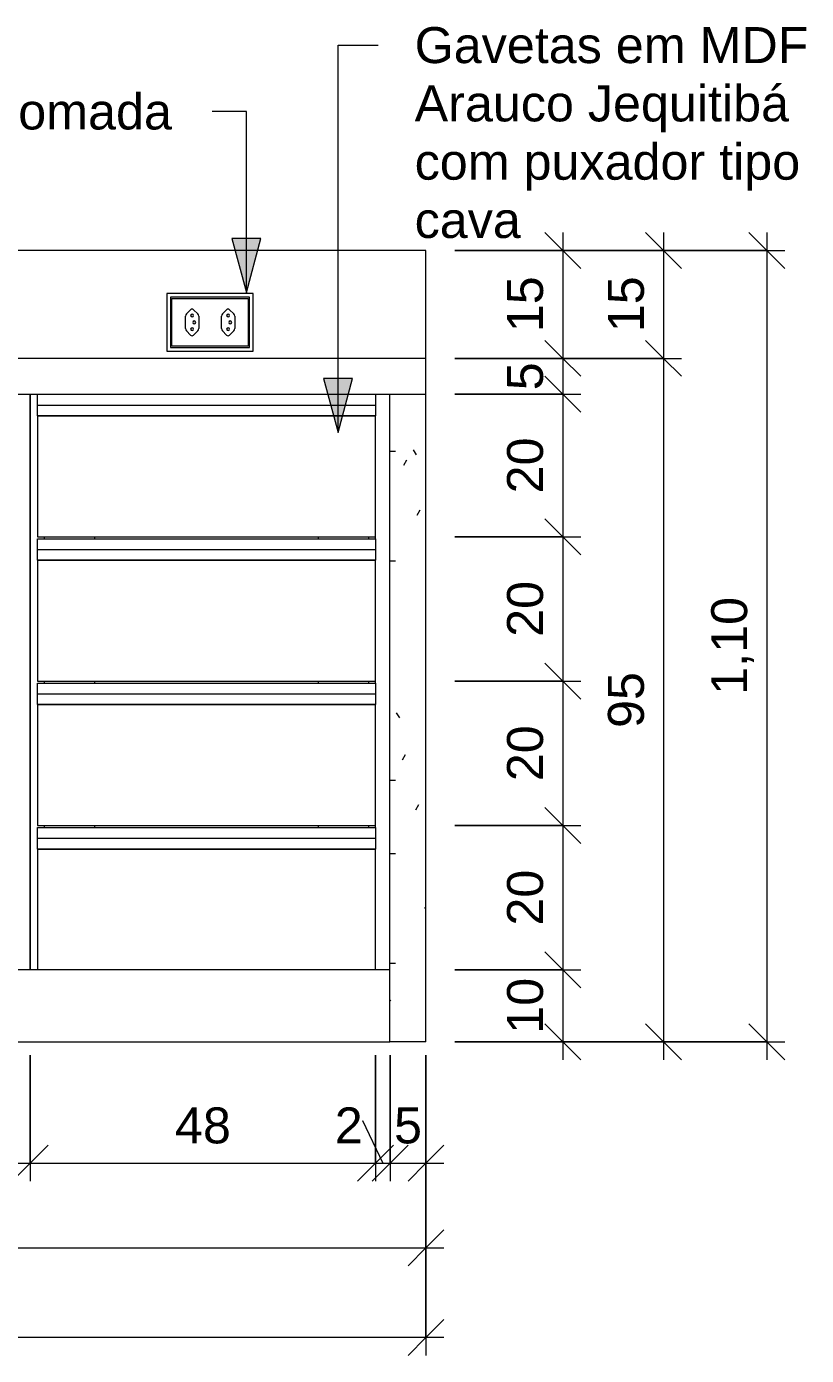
# Model space of a CAD drawing. Header units: millimetres. Extents: x -7702 to 17735, y -16958 to 1800.
# Drawn here: x 6734 to 7817, y -236 to 1611 of the extents above; entities that cross this region are included whole.
import ezdxf

# ---------------------------------------------------------------- set-up
doc = ezdxf.new("R2010")
doc.units = ezdxf.units.MM
for name, color, linetype, lineweight in [('A-ANNO-DIMS', 211, 'Continuous', 9), ('A-ANNO-DIMS-25', 211, 'Continuous', 9), ('A-DETL-THIN', 151, 'Continuous', 9), ('G-ANNO-TEXT', 231, 'Continuous', 9), ('I-FURN', 30, 'Continuous', 9)]:
    doc.layers.add(name, color=color, linetype=linetype, lineweight=lineweight)
doc.styles.add('@Arial Unicode MS', font='ARIALUNI.TTF', dxfattribs={"height": 50})
doc.styles.add('Arial', font='arial.ttf', dxfattribs={"height": 50})
doc.dimstyles.new('CRT_-__Metros_-_Linha_de_chamada_3_5_mm', dxfattribs={"dimscale": 304.8, "dimtxt": 50.292243, "dimasz": 0.164042, "dimexe": 0.082021, "dimexo": 0.0625, "dimgap": 0.04101, "dimtad": 1, "dimdec": 0, "dimlfac": 0.1, "dimdsep": 46, "dimtxsty": '@Arial Unicode MS', "dimblk1": 'OBLIQUE', "dimblk2": 'OBLIQUE', "dimsah": 1, "dimcen": 0.09, "dimdle": 0.082021, "dimazin": 0, "dimtfac": 1, "dimtdec": 4, "dimtix": 1, "dimtmove": 0, "dimatfit": 3, "dimfxl": 0.492126, "dimfxlon": 1, "dimtvp": 1, "dimtolj": 1, "dimtzin": 0, "dimarcsym": 2})
doc.dimstyles.new('CRT_-__Metros_-_Linha_de_chamada_3_5_mm_1', dxfattribs={"dimscale": 304.8, "dimtxt": 50.292243, "dimasz": 0.164042, "dimexe": 0.082021, "dimexo": 0.0625, "dimgap": 0.04101, "dimtad": 1, "dimlfac": 0.001, "dimrnd": 0.01, "dimzin": 0, "dimdsep": 46, "dimtxsty": '@Arial Unicode MS', "dimblk1": 'OBLIQUE', "dimblk2": 'OBLIQUE', "dimsah": 1, "dimcen": 0.09, "dimdle": 0.082021, "dimazin": 0, "dimtfac": 1, "dimtdec": 4, "dimtix": 1, "dimtmove": 0, "dimatfit": 3, "dimfxl": 0.492126, "dimfxlon": 1, "dimtvp": 1, "dimtolj": 1, "dimtzin": 0, "dimarcsym": 2})
doc.dimstyles.new('CRT_-__Metros_-_Linha_de_chamada_3_5_mm_2', dxfattribs={"dimscale": 304.8, "dimtxt": 50.292243, "dimasz": 0.164042, "dimexe": 0.082021, "dimexo": 0.0625, "dimgap": 0.04101, "dimtad": 1, "dimdec": 0, "dimlfac": 0.1, "dimdsep": 46, "dimtxsty": '@Arial Unicode MS', "dimblk1": 'OBLIQUE', "dimblk2": 'OBLIQUE', "dimsah": 1, "dimcen": 0.09, "dimdle": 0.082021, "dimazin": 0, "dimtfac": 1, "dimtdec": 4, "dimtix": 1, "dimtmove": 1, "dimatfit": 3, "dimfxl": 0.492126, "dimfxlon": 1, "dimtvp": 1, "dimtolj": 1, "dimtzin": 0, "dimarcsym": 2})

# ---------------------------------------------------------------- blocks, each defined once
blk = doc.blocks.new('DIMBLOCK38-VISTA DIREITA BANCADA COZINHA')
at = {"layer": 'A-ANNO-DIMS-25'}
for p, q in [((6258.6, 181.5), (6258.6, 6.5)), ((6258.6, 31.5), (6258.6, 181.5)), ((6738.6, 181.5), (6738.6, 6.5)), ((6738.6, 31.5), (6738.6, 181.5)), ((6258.6, 31.5), (6738.6, 31.5))]:
    blk.add_line(p, q, dxfattribs=at)
at = {"layer": 'A-ANNO-DIMS-25', "lineweight": 18}
for p, q in [((6258.6, 31.5), (6283.6, 56.5)), ((6738.6, 31.5), (6763.6, 56.5)), ((6258.6, 31.5), (6233.6, 6.5)), ((6738.6, 31.5), (6713.6, 6.5))]:
    blk.add_line(p, q, dxfattribs=at)
at = {"layer": 'A-ANNO-DIMS-25', "color": 0, "insert": (6459.8, 108.9), "char_height": 50, "width": 92.937, "attachment_point": 1, "line_spacing_factor": 1.117605, "style": '@Arial Unicode MS'}
blk.add_mtext('48', dxfattribs=at)
blk = doc.blocks.new('_Oblique')
at = {"color": 0, "linetype": 'ByBlock', "lineweight": -2}
blk.add_line((-0.5, -0.5), (0.5, 0.5), dxfattribs=at)
blk = doc.blocks.new('DIMBLOCK39-VISTA DIREITA BANCADA COZINHA')
at = {"layer": 'A-ANNO-DIMS-25'}
for p, q in [((6738.6, 181.5), (6738.6, 6.5)), ((6738.6, 31.5), (6738.6, 181.5)), ((7218.6, 181.5), (7218.6, 6.5)), ((7218.6, 31.5), (7218.6, 181.5)), ((6738.6, 31.5), (7218.6, 31.5))]:
    blk.add_line(p, q, dxfattribs=at)
at = {"layer": 'A-ANNO-DIMS-25', "lineweight": 18}
for p, q in [((6738.6, 31.5), (6763.6, 56.5)), ((7218.6, 31.5), (7243.6, 56.5)), ((6738.6, 31.5), (6713.6, 6.5)), ((7218.6, 31.5), (7193.6, 6.5))]:
    blk.add_line(p, q, dxfattribs=at)
at = {"layer": 'A-ANNO-DIMS-25', "color": 0, "insert": (6939.8, 108.9), "char_height": 50, "width": 92.937, "attachment_point": 1, "line_spacing_factor": 1.117605, "style": '@Arial Unicode MS'}
blk.add_mtext('48', dxfattribs=at)
blk = doc.blocks.new('DIMBLOCK40-VISTA DIREITA BANCADA COZINHA')
at = {"layer": 'A-ANNO-DIMS-25'}
for p, q in [((7218.6, 181.5), (7218.6, 6.5)), ((7218.6, 31.5), (7218.6, 181.5)), ((7238.6, 181.5), (7238.6, 6.5)), ((7238.6, 31.5), (7238.6, 181.5)), ((7200.5, 90.6), (7228.6, 31.5)), ((7200.5, 90.6), (7200.5, 90.6)), ((7218.6, 31.5), (7238.6, 31.5))]:
    blk.add_line(p, q, dxfattribs=at)
at = {"layer": 'A-ANNO-DIMS-25', "lineweight": 18}
for p, q in [((7218.6, 31.5), (7243.6, 56.5)), ((7238.6, 31.5), (7263.6, 56.5)), ((7218.6, 31.5), (7193.6, 6.5)), ((7238.6, 31.5), (7213.6, 6.5))]:
    blk.add_line(p, q, dxfattribs=at)
at = {"layer": 'A-ANNO-DIMS-25', "color": 0, "insert": (7161.8, 108.9), "char_height": 50, "width": 46.468, "attachment_point": 1, "line_spacing_factor": 1.117605, "style": '@Arial Unicode MS'}
blk.add_mtext('2', dxfattribs=at)
blk = doc.blocks.new('DIMBLOCK41-VISTA DIREITA BANCADA COZINHA')
at = {"layer": 'A-ANNO-DIMS-25'}
for p, q in [((7238.6, 181.5), (7238.6, 6.5)), ((7238.6, 31.5), (7238.6, 181.5)), ((7288.6, 181.5), (7288.6, 6.5)), ((7288.6, 31.5), (7288.6, 181.5)), ((7238.6, 31.5), (7313.6, 31.5))]:
    blk.add_line(p, q, dxfattribs=at)
at = {"layer": 'A-ANNO-DIMS-25', "lineweight": 18}
for p, q in [((7238.6, 31.5), (7263.6, 56.5)), ((7288.6, 31.5), (7313.6, 56.5)), ((7238.6, 31.5), (7213.6, 6.5)), ((7288.6, 31.5), (7263.6, 6.5))]:
    blk.add_line(p, q, dxfattribs=at)
at = {"layer": 'A-ANNO-DIMS-25', "color": 0, "insert": (7244.2, 108.9), "char_height": 50, "width": 46.468, "attachment_point": 1, "line_spacing_factor": 1.117605, "style": '@Arial Unicode MS'}
blk.add_mtext('5', dxfattribs=at)
blk = doc.blocks.new('DIMBLOCK43-VISTA DIREITA BANCADA COZINHA')
at = {"layer": 'A-ANNO-DIMS-25'}
for p, q in [((4388.6, 63.7), (4388.6, -111.3)), ((4388.6, -86.3), (4388.6, 63.7)), ((7288.6, 63.7), (7288.6, -111.3)), ((7288.6, -86.3), (7288.6, 63.7)), ((4388.6, -86.3), (7313.6, -86.3))]:
    blk.add_line(p, q, dxfattribs=at)
at = {"layer": 'A-ANNO-DIMS-25', "lineweight": 18}
for p, q in [((4388.6, -86.3), (4413.6, -61.3)), ((7288.6, -86.3), (7313.6, -61.3)), ((4388.6, -86.3), (4363.6, -111.3)), ((7288.6, -86.3), (7263.6, -111.3))]:
    blk.add_line(p, q, dxfattribs=at)
at = {"layer": 'A-ANNO-DIMS-25', "color": 0, "insert": (5770.9, -8.9), "char_height": 50, "width": 162.337, "attachment_point": 1, "line_spacing_factor": 1.117605, "style": '@Arial Unicode MS'}
blk.add_mtext('2,90', dxfattribs=at)
blk = doc.blocks.new('DIMBLOCK44-VISTA DIREITA BANCADA COZINHA')
at = {"layer": 'A-ANNO-DIMS-25'}
for p, q in [((3788.6, -60.8), (3788.6, -235.8)), ((3788.6, -210.8), (3788.6, -60.8)), ((7288.6, -60.8), (7288.6, -235.8)), ((7288.6, -210.8), (7288.6, -60.8)), ((7313.6, -210.8), (3763.6, -210.8))]:
    blk.add_line(p, q, dxfattribs=at)
at = {"layer": 'A-ANNO-DIMS-25', "lineweight": 18}
for p, q in [((3788.6, -210.8), (3813.6, -185.8)), ((7288.6, -210.8), (7313.6, -185.8)), ((3788.6, -210.8), (3763.6, -235.8)), ((7288.6, -210.8), (7263.6, -235.8))]:
    blk.add_line(p, q, dxfattribs=at)
at = {"layer": 'A-ANNO-DIMS-25', "color": 0, "insert": (5470.9, -133.4), "char_height": 50, "width": 162.337, "attachment_point": 1, "line_spacing_factor": 1.117605, "style": '@Arial Unicode MS'}
blk.add_mtext('3,50', dxfattribs=at)
blk = doc.blocks.new('DIMBLOCK45-VISTA DIREITA BANCADA COZINHA')
at = {"layer": 'A-ANNO-DIMS-25', "lineweight": 18}
for p, q in [((7478.6, 1300), (7453.6, 1325)), ((7478.6, 1300), (7503.6, 1275)), ((7478.6, 1150), (7453.6, 1175)), ((7478.6, 1150), (7503.6, 1125))]:
    blk.add_line(p, q, dxfattribs=at)
at = {"layer": 'A-ANNO-DIMS-25'}
for p, q in [((7478.6, 1325), (7478.6, 1150)), ((7328.6, 1300), (7503.6, 1300)), ((7478.6, 1300), (7328.6, 1300)), ((7328.6, 1150), (7503.6, 1150)), ((7478.6, 1150), (7328.6, 1150))]:
    blk.add_line(p, q, dxfattribs=at)
at = {"layer": 'A-ANNO-DIMS-25', "color": 0, "insert": (7401.2, 1186.3), "char_height": 50, "width": 92.937, "attachment_point": 1, "rotation": 90, "line_spacing_factor": 1.117605, "style": '@Arial Unicode MS'}
blk.add_mtext('15', dxfattribs=at)
blk = doc.blocks.new('DIMBLOCK46-VISTA DIREITA BANCADA COZINHA')
at = {"layer": 'A-ANNO-DIMS-25', "lineweight": 18}
for p, q in [((7478.6, 1150), (7453.6, 1175)), ((7478.6, 1150), (7503.6, 1125)), ((7478.6, 1100), (7453.6, 1125)), ((7478.6, 1100), (7503.6, 1075))]:
    blk.add_line(p, q, dxfattribs=at)
at = {"layer": 'A-ANNO-DIMS-25'}
for p, q in [((7328.6, 1150), (7503.6, 1150)), ((7478.6, 1150), (7328.6, 1150)), ((7478.6, 1150), (7478.6, 1100)), ((7328.6, 1100), (7503.6, 1100)), ((7478.6, 1100), (7328.6, 1100))]:
    blk.add_line(p, q, dxfattribs=at)
at = {"layer": 'A-ANNO-DIMS-25', "color": 0, "insert": (7401.2, 1105.6), "char_height": 50, "width": 46.468, "attachment_point": 1, "rotation": 90, "line_spacing_factor": 1.117605, "style": '@Arial Unicode MS'}
blk.add_mtext('5', dxfattribs=at)
blk = doc.blocks.new('DIMBLOCK47-VISTA DIREITA BANCADA COZINHA')
at = {"layer": 'A-ANNO-DIMS-25', "lineweight": 18}
for p, q in [((7478.6, 1100), (7453.6, 1125)), ((7478.6, 1100), (7503.6, 1075)), ((7478.6, 902), (7453.6, 927)), ((7478.6, 902), (7503.6, 877))]:
    blk.add_line(p, q, dxfattribs=at)
at = {"layer": 'A-ANNO-DIMS-25'}
for p, q in [((7328.6, 1100), (7503.6, 1100)), ((7478.6, 1100), (7328.6, 1100)), ((7478.6, 1100), (7478.6, 902)), ((7328.6, 902), (7503.6, 902)), ((7478.6, 902), (7328.6, 902))]:
    blk.add_line(p, q, dxfattribs=at)
at = {"layer": 'A-ANNO-DIMS-25', "color": 0, "insert": (7401.2, 962.3), "char_height": 50, "width": 92.937, "attachment_point": 1, "rotation": 90, "line_spacing_factor": 1.117605, "style": '@Arial Unicode MS'}
blk.add_mtext('20', dxfattribs=at)
blk = doc.blocks.new('DIMBLOCK48-VISTA DIREITA BANCADA COZINHA')
at = {"layer": 'A-ANNO-DIMS-25', "lineweight": 18}
for p, q in [((7478.6, 902), (7453.6, 927)), ((7478.6, 902), (7503.6, 877)), ((7478.6, 701.3), (7453.6, 726.3)), ((7478.6, 701.3), (7503.6, 676.3))]:
    blk.add_line(p, q, dxfattribs=at)
at = {"layer": 'A-ANNO-DIMS-25'}
for p, q in [((7328.6, 902), (7503.6, 902)), ((7478.6, 902), (7328.6, 902)), ((7478.6, 902), (7478.6, 701.3)), ((7328.6, 701.3), (7503.6, 701.3)), ((7478.6, 701.3), (7328.6, 701.3))]:
    blk.add_line(p, q, dxfattribs=at)
at = {"layer": 'A-ANNO-DIMS-25', "color": 0, "insert": (7401.2, 762.9), "char_height": 50, "width": 92.937, "attachment_point": 1, "rotation": 90, "line_spacing_factor": 1.117605, "style": '@Arial Unicode MS'}
blk.add_mtext('20', dxfattribs=at)
blk = doc.blocks.new('DIMBLOCK49-VISTA DIREITA BANCADA COZINHA')
at = {"layer": 'A-ANNO-DIMS-25', "lineweight": 18}
for p, q in [((7478.6, 701.3), (7453.6, 726.3)), ((7478.6, 701.3), (7503.6, 676.3)), ((7478.6, 500.7), (7453.6, 525.7)), ((7478.6, 500.7), (7503.6, 475.7))]:
    blk.add_line(p, q, dxfattribs=at)
at = {"layer": 'A-ANNO-DIMS-25'}
for p, q in [((7328.6, 701.3), (7503.6, 701.3)), ((7478.6, 701.3), (7328.6, 701.3)), ((7478.6, 701.3), (7478.6, 500.7)), ((7328.6, 500.7), (7503.6, 500.7)), ((7478.6, 500.7), (7328.6, 500.7))]:
    blk.add_line(p, q, dxfattribs=at)
at = {"layer": 'A-ANNO-DIMS-25', "color": 0, "insert": (7401.2, 562.3), "char_height": 50, "width": 92.937, "attachment_point": 1, "rotation": 90, "line_spacing_factor": 1.117605, "style": '@Arial Unicode MS'}
blk.add_mtext('20', dxfattribs=at)
blk = doc.blocks.new('DIMBLOCK50-VISTA DIREITA BANCADA COZINHA')
at = {"layer": 'A-ANNO-DIMS-25', "lineweight": 18}
for p, q in [((7478.6, 500.7), (7453.6, 525.7)), ((7478.6, 500.7), (7503.6, 475.7)), ((7478.6, 300), (7453.6, 325)), ((7478.6, 300), (7503.6, 275))]:
    blk.add_line(p, q, dxfattribs=at)
at = {"layer": 'A-ANNO-DIMS-25'}
for p, q in [((7328.6, 500.7), (7503.6, 500.7)), ((7478.6, 500.7), (7328.6, 500.7)), ((7478.6, 500.7), (7478.6, 300)), ((7328.6, 300), (7503.6, 300)), ((7478.6, 300), (7328.6, 300))]:
    blk.add_line(p, q, dxfattribs=at)
at = {"layer": 'A-ANNO-DIMS-25', "color": 0, "insert": (7401.2, 361.6), "char_height": 50, "width": 92.937, "attachment_point": 1, "rotation": 90, "line_spacing_factor": 1.117605, "style": '@Arial Unicode MS'}
blk.add_mtext('20', dxfattribs=at)
blk = doc.blocks.new('DIMBLOCK51-VISTA DIREITA BANCADA COZINHA')
at = {"layer": 'A-ANNO-DIMS-25', "lineweight": 18}
for p, q in [((7478.6, 300), (7453.6, 325)), ((7478.6, 300), (7503.6, 275)), ((7478.6, 200), (7453.6, 225)), ((7478.6, 200), (7503.6, 175))]:
    blk.add_line(p, q, dxfattribs=at)
at = {"layer": 'A-ANNO-DIMS-25'}
for p, q in [((7328.6, 300), (7503.6, 300)), ((7478.6, 300), (7328.6, 300)), ((7478.6, 300), (7478.6, 175)), ((7328.6, 200), (7503.6, 200)), ((7478.6, 200), (7328.6, 200))]:
    blk.add_line(p, q, dxfattribs=at)
at = {"layer": 'A-ANNO-DIMS-25', "color": 0, "insert": (7401.2, 211.3), "char_height": 50, "width": 92.937, "attachment_point": 1, "rotation": 90, "line_spacing_factor": 1.117605, "style": '@Arial Unicode MS'}
blk.add_mtext('10', dxfattribs=at)
blk = doc.blocks.new('DIMBLOCK52-VISTA DIREITA BANCADA COZINHA')
at = {"layer": 'A-ANNO-DIMS-25', "lineweight": 18}
for p, q in [((7618.8, 1300), (7593.8, 1325)), ((7618.8, 1300), (7643.8, 1275)), ((7618.8, 1150), (7593.8, 1175)), ((7618.8, 1150), (7643.8, 1125))]:
    blk.add_line(p, q, dxfattribs=at)
at = {"layer": 'A-ANNO-DIMS-25'}
for p, q in [((7618.8, 1325), (7618.8, 1150)), ((7468.8, 1300), (7643.8, 1300)), ((7618.8, 1300), (7468.8, 1300)), ((7468.8, 1150), (7643.8, 1150)), ((7618.8, 1150), (7468.8, 1150))]:
    blk.add_line(p, q, dxfattribs=at)
at = {"layer": 'A-ANNO-DIMS-25', "color": 0, "insert": (7541.4, 1186.3), "char_height": 50, "width": 92.937, "attachment_point": 1, "rotation": 90, "line_spacing_factor": 1.117605, "style": '@Arial Unicode MS'}
blk.add_mtext('15', dxfattribs=at)
blk = doc.blocks.new('DIMBLOCK53-VISTA DIREITA BANCADA COZINHA')
at = {"layer": 'A-ANNO-DIMS-25', "lineweight": 18}
for p, q in [((7618.8, 1150), (7593.8, 1175)), ((7618.8, 1150), (7643.8, 1125)), ((7618.8, 200), (7593.8, 225)), ((7618.8, 200), (7643.8, 175))]:
    blk.add_line(p, q, dxfattribs=at)
at = {"layer": 'A-ANNO-DIMS-25'}
for p, q in [((7468.8, 1150), (7643.8, 1150)), ((7618.8, 1150), (7468.8, 1150)), ((7618.8, 1150), (7618.8, 175)), ((7468.8, 200), (7643.8, 200)), ((7618.8, 200), (7468.8, 200))]:
    blk.add_line(p, q, dxfattribs=at)
at = {"layer": 'A-ANNO-DIMS-25', "color": 0, "insert": (7541.4, 636.3), "char_height": 50, "width": 92.937, "attachment_point": 1, "rotation": 90, "line_spacing_factor": 1.117605, "style": '@Arial Unicode MS'}
blk.add_mtext('95', dxfattribs=at)
blk = doc.blocks.new('DIMBLOCK54-VISTA DIREITA BANCADA COZINHA')
at = {"layer": 'A-ANNO-DIMS-25', "lineweight": 18}
for p, q in [((7762.3, 1300), (7737.3, 1325)), ((7762.3, 1300), (7787.3, 1275)), ((7762.3, 200), (7737.3, 225)), ((7762.3, 200), (7787.3, 175))]:
    blk.add_line(p, q, dxfattribs=at)
at = {"layer": 'A-ANNO-DIMS-25'}
for p, q in [((7762.3, 1325), (7762.3, 175)), ((7612.3, 1300), (7787.3, 1300)), ((7762.3, 1300), (7612.3, 1300)), ((7612.3, 200), (7787.3, 200)), ((7762.3, 200), (7612.3, 200))]:
    blk.add_line(p, q, dxfattribs=at)
at = {"layer": 'A-ANNO-DIMS-25', "color": 0, "insert": (7684.9, 682.4), "char_height": 50, "width": 162.337, "attachment_point": 1, "rotation": 90, "line_spacing_factor": 1.117605, "style": '@Arial Unicode MS'}
blk.add_mtext('1,10', dxfattribs=at)

msp = doc.modelspace()

# ---------------------------------------------------------------- hatches: boundary and pattern name
at = {"layer": 'G-ANNO-TEXT'}
for points in [[(7039.055, 1241.585), (7059.151, 1316.585), (7018.959, 1316.585)], [(7166.368, 1046.984), (7186.464, 1121.984), (7146.272, 1121.984)]]:
    msp.add_hatch(color=7, dxfattribs=at).paths.add_polyline_path(points)
at = {"layer": 'I-FURN'}
h = msp.add_hatch(dxfattribs=at)
h.set_pattern_fill('FP_3', color=256, style=0, pattern_type=2)
h.set_pattern_definition([(0, (3427.557, -1011.35), (203.2, 50.8), [8.382, -144.018, 8.382, -144.018, -812.8]), (0, (3427.557, -1011.35), (203.2, 50.8), [-304.8, 8.382, -296.418, 8.382, -144.018, -355.6]), (0, (3427.557, -1011.35), (203.2, 50.8), [-762, 8.382, -93.218, 8.382, -245.618]), (120, (3503.757, -985.95), (-145.5941, 150.57636), [8.382, -144.018, 8.382, -144.018, -812.8]), (120, (3503.757, -985.95), (-145.5941, 150.57636), [-304.8, 8.382, -296.418, 8.382, -144.018, -355.6]), (120, (3503.757, -985.95), (-145.5941, 150.57636), [-762, 8.382, -93.218, 8.382, -245.618]), (240, (3529.157, -884.35), (-57.6059, -201.37636), [8.382, -144.018, 8.382, -144.018, -812.8]), (240, (3529.157, -884.35), (-57.6059, -201.37636), [-304.8, 8.382, -296.418, 8.382, -144.018, -355.6]), (240, (3529.157, -884.35), (-57.6059, -201.37636), [-762, 8.382, -93.218, 8.382, -245.618])])
h.paths.add_polyline_path([(7288.557, 200), (7288.557, 1100), (7238.557, 1100), (7238.557, 200)])

# ---------------------------------------------------------------- linework, layer by layer
at = {"layer": 'A-DETL-THIN'}
for p, q in [((7288.557, 1300), (3913.557, 1300)), ((7288.557, 1150), (7288.557, 1300)), ((7048.557, 1240), (6928.557, 1240)), ((6928.557, 1240), (6928.557, 1160)), ((7048.557, 1160), (7048.557, 1240)), ((7043.557, 1235), (6933.557, 1235)), ((6933.557, 1235), (6933.557, 1165)), ((6935.557, 1233), (7041.557, 1233)), ((6935.557, 1167), (6935.557, 1233)), ((7041.557, 1233), (7041.557, 1167)), ((7043.557, 1165), (7043.557, 1235)), ((6954.307, 1191.578), (6954.307, 1208.422)), ((6955.771, 1211.957), (6961.436, 1217.621)), ((6965.678, 1217.621), (6971.343, 1211.957)), ((6972.807, 1208.422), (6972.807, 1191.578)), ((7004.307, 1191.578), (7004.307, 1208.422)), ((7005.771, 1211.957), (7011.436, 1217.621)), ((7015.678, 1217.621), (7021.343, 1211.957)), ((7022.807, 1208.422), (7022.807, 1191.578)), ((6961.436, 1182.379), (6955.771, 1188.043)), ((6971.343, 1188.043), (6965.678, 1182.379)), ((7011.436, 1182.379), (7005.771, 1188.043)), ((7021.343, 1188.043), (7015.678, 1182.379)), ((6933.557, 1165), (7043.557, 1165)), ((7041.557, 1167), (6935.557, 1167)), ((7288.557, 1150), (3788.557, 1150)), ((6928.557, 1160), (7048.557, 1160)), ((7288.557, 1100), (7288.557, 1150)), ((6238.557, 1100), (7288.557, 1100)), ((7238.557, 300), (5418.557, 300)), ((7238.557, 200), (7238.557, 300)), ((3788.557, 200), (7238.557, 200))]:
    msp.add_line(p, q, dxfattribs=at)
for centre, radius, start, end in [((6959.307, 1208.422), 5, 135, 180), ((6963.557, 1215.5), 3, 45, 135), ((6963.557, 1209.5), 2, 90, 270), ((6963.557, 1209.5), 2, 270, 90), ((6966.557, 1200), 2, 90, 270), ((6966.557, 1200), 2, 270, 90), ((6967.807, 1208.422), 5, 0, 45), ((7009.307, 1208.422), 5, 135, 180), ((7013.557, 1215.5), 3, 45, 135), ((7013.557, 1209.5), 2, 90, 270), ((7013.557, 1209.5), 2, 270, 90), ((7016.557, 1200), 2, 90, 270), ((7016.557, 1200), 2, 270, 90), ((7017.807, 1208.422), 5, 0, 45), ((6959.307, 1191.578), 5, 180, 225), ((6963.557, 1184.5), 3, 225, 315), ((6963.557, 1190.5), 2, 90, 270), ((6963.557, 1190.5), 2, 270, 90), ((6967.807, 1191.578), 5, 315, 0), ((7009.307, 1191.578), 5, 180, 225), ((7013.557, 1184.5), 3, 225, 315), ((7013.557, 1190.5), 2, 90, 270), ((7013.557, 1190.5), 2, 270, 90), ((7017.807, 1191.578), 5, 315, 0)]:
    msp.add_arc(centre, radius, start, end, dxfattribs=at)
at = {"layer": 'G-ANNO-TEXT', "color": 7}
for p, q in [((7166.368, 1585.35), (7222.036, 1585.35)), ((7166.368, 1046.984), (7166.368, 1585.35)), ((6993.087, 1493.087), (6991.363, 1493.087)), ((7039.055, 1493.087), (6993.087, 1493.087)), ((7039.055, 1241.585), (7039.055, 1493.087)), ((7059.151, 1316.585), (7018.959, 1316.585)), ((7018.959, 1316.585), (7039.055, 1241.585)), ((7039.055, 1241.585), (7059.151, 1316.585)), ((7186.464, 1121.984), (7146.272, 1121.984)), ((7146.272, 1121.984), (7166.368, 1046.984)), ((7166.368, 1046.984), (7186.464, 1121.984))]:
    msp.add_line(p, q, dxfattribs=at)
at = {"layer": 'I-FURN'}
for p, q in [((6738.557, 1100), (6738.557, 300)), ((6738.557, 300), (6738.557, 1100)), ((6748.557, 1085), (6748.557, 1100)), ((7218.557, 1100), (7218.557, 1085)), ((7238.557, 300), (7238.557, 1100)), ((7238.557, 300), (7238.557, 1100)), ((7288.557, 200), (7288.557, 1100)), ((6748.557, 1070), (6748.557, 1085)), ((6748.557, 1085), (7218.557, 1085)), ((7218.557, 1085), (7218.557, 1070)), ((6748.557, 1070), (7218.557, 1070)), ((7218.557, 1070), (6748.557, 1070)), ((6748.557, 1070), (6748.557, 902)), ((7218.557, 902), (7218.557, 1070)), ((6748.557, 902), (7218.557, 902)), ((6748.557, 884.333), (6748.557, 899.333)), ((6748.557, 899.333), (7218.557, 899.333)), ((6758.557, 899.333), (6758.557, 902)), ((6828.557, 899.333), (6828.557, 902)), ((7138.557, 902), (7138.557, 899.333)), ((7208.557, 902), (7208.557, 899.333)), ((7218.557, 899.333), (7218.557, 902)), ((7218.557, 899.333), (7218.557, 884.333)), ((6748.557, 869.333), (6748.557, 884.333)), ((6748.557, 884.333), (7218.557, 884.333)), ((6748.557, 869.333), (7218.557, 869.333)), ((7218.557, 869.333), (6748.557, 869.333)), ((6748.557, 869.333), (6748.557, 701.333)), ((7218.557, 884.333), (7218.557, 869.333)), ((7218.557, 701.333), (7218.557, 869.333)), ((6748.557, 701.333), (7218.557, 701.333)), ((6748.557, 683.667), (6748.557, 698.667)), ((6748.557, 698.667), (7218.557, 698.667)), ((6748.557, 668.667), (6748.557, 683.667)), ((6748.557, 683.667), (7218.557, 683.667)), ((6758.557, 698.667), (6758.557, 701.333)), ((6828.557, 698.667), (6828.557, 701.333)), ((7138.557, 701.333), (7138.557, 698.667)), ((7208.557, 701.333), (7208.557, 698.667)), ((7218.557, 698.667), (7218.557, 701.333)), ((7218.557, 698.667), (7218.557, 683.667)), ((7218.557, 683.667), (7218.557, 668.667)), ((6748.557, 668.667), (7218.557, 668.667)), ((7218.557, 668.667), (6748.557, 668.667)), ((6748.557, 668.667), (6748.557, 500.667)), ((7218.557, 500.667), (7218.557, 668.667)), ((6748.557, 500.667), (7218.557, 500.667)), ((6758.557, 498), (6758.557, 500.667)), ((6828.557, 498), (6828.557, 500.667)), ((7138.557, 500.667), (7138.557, 498)), ((7208.557, 500.667), (7208.557, 498)), ((7218.557, 498), (7218.557, 500.667)), ((6748.557, 483), (6748.557, 498)), ((6748.557, 498), (7218.557, 498)), ((6748.557, 468), (6748.557, 483)), ((6748.557, 483), (7218.557, 483)), ((7218.557, 498), (7218.557, 483)), ((7218.557, 483), (7218.557, 468)), ((6748.557, 468), (7218.557, 468)), ((7218.557, 468), (6748.557, 468)), ((6748.557, 468), (6748.557, 300)), ((7218.557, 300), (7218.557, 468)), ((7288.557, 200), (7238.557, 200))]:
    msp.add_line(p, q, dxfattribs=at)

# ---------------------------------------------------------------- texts
at = {"layer": 'G-ANNO-TEXT', "color": 7, "char_height": 50, "attachment_point": 1, "style": 'Arial'}
for s, insert, width in [('Gavetas em MDF ', (7272.836, 1610.35), 701.47656), ('Tomada', (6679.287, 1518.087), 316.66656), ('Arauco Jequitibá ', (7272.836, 1529.321), 671.41328), ('com puxador tipo ', (7272.836, 1448.293), 689.45125), ('cava', (7272.836, 1367.264), 186.39234)]:
    msp.add_mtext(s, dxfattribs=dict(at, insert=insert, width=width))

# ---------------------------------------------------------------- dimensions: what is measured, and where the dimension line sits
at = {"layer": 'A-ANNO-DIMS'}
for base, p1, p2, dimstyle, override, picture, middle in [((7478.616, 1150), (7328.616, 1300), (7328.616, 1150), 'CRT_-__Metros_-_Linha_de_chamada_3_5_mm', {"dimpost": '<>', "dimfxl": 150}, 'DIMBLOCK45-VISTA DIREITA BANCADA COZINHA', (7440.571, 1225)), ((7618.826, 1150), (7468.826, 1300), (7468.826, 1150), 'CRT_-__Metros_-_Linha_de_chamada_3_5_mm', {"dimpost": '<>', "dimfxl": 150}, 'DIMBLOCK52-VISTA DIREITA BANCADA COZINHA', (7580.78, 1225)), ((7762.313, 200), (7612.313, 1300), (7612.313, 200), 'CRT_-__Metros_-_Linha_de_chamada_3_5_mm_1', {"dimpost": '<>', "dimfxl": 1100}, 'DIMBLOCK54-VISTA DIREITA BANCADA COZINHA', (7724.267, 750)), ((7478.616, 1100), (7328.616, 1150), (7328.616, 1100), 'CRT_-__Metros_-_Linha_de_chamada_3_5_mm', {"dimpost": '<>', "dimfxl": 50}, 'DIMBLOCK46-VISTA DIREITA BANCADA COZINHA', (7440.69, 1125)), ((7618.826, 200), (7468.826, 1150), (7468.826, 200), 'CRT_-__Metros_-_Linha_de_chamada_3_5_mm', {"dimpost": '<>', "dimfxl": 950}, 'DIMBLOCK53-VISTA DIREITA BANCADA COZINHA', (7580.78, 675)), ((7478.616, 902), (7328.616, 1100), (7328.616, 902), 'CRT_-__Metros_-_Linha_de_chamada_3_5_mm', {"dimpost": '<>', "dimfxl": 198}, 'DIMBLOCK47-VISTA DIREITA BANCADA COZINHA', (7440.571, 1001)), ((7478.616, 701.333), (7328.616, 902), (7328.616, 701.333), 'CRT_-__Metros_-_Linha_de_chamada_3_5_mm', {"dimpost": '<>', "dimfxl": 200.666667}, 'DIMBLOCK48-VISTA DIREITA BANCADA COZINHA', (7440.571, 801.667)), ((7478.616, 500.667), (7328.616, 701.333), (7328.616, 500.667), 'CRT_-__Metros_-_Linha_de_chamada_3_5_mm', {"dimpost": '<>', "dimfxl": 200.666667}, 'DIMBLOCK49-VISTA DIREITA BANCADA COZINHA', (7440.571, 601)), ((7478.616, 300), (7328.616, 500.667), (7328.616, 300), 'CRT_-__Metros_-_Linha_de_chamada_3_5_mm', {"dimpost": '<>', "dimfxl": 200.666667}, 'DIMBLOCK50-VISTA DIREITA BANCADA COZINHA', (7440.571, 400.333)), ((7478.616, 200), (7328.616, 300), (7328.616, 200), 'CRT_-__Metros_-_Linha_de_chamada_3_5_mm', {"dimpost": '<>', "dimfxl": 100}, 'DIMBLOCK51-VISTA DIREITA BANCADA COZINHA', (7440.571, 250))]:
    dim = msp.add_linear_dim(base=base, p1=p1, p2=p2, angle=90, dimstyle=dimstyle, override=override, dxfattribs=at)
    dim.commit()
    dim.dimension.update_dxf_attribs({"geometry": picture, "text_midpoint": middle})
for base, p1, p2, dimstyle, override, picture, middle in [((6738.557, 31.511), (6258.557, 181.511), (6738.557, 181.511), 'CRT_-__Metros_-_Linha_de_chamada_3_5_mm', {"dimpost": '<>', "dimfxl": 480}, 'DIMBLOCK38-VISTA DIREITA BANCADA COZINHA', (6498.557, 69.556)), ((7218.557, 31.511), (6738.557, 181.511), (7218.557, 181.511), 'CRT_-__Metros_-_Linha_de_chamada_3_5_mm', {"dimpost": '<>', "dimfxl": 480}, 'DIMBLOCK39-VISTA DIREITA BANCADA COZINHA', (6978.557, 69.556)), ((7288.557, 31.511), (7238.557, 181.511), (7288.557, 181.511), 'CRT_-__Metros_-_Linha_de_chamada_3_5_mm', {"dimpost": '<>', "dimfxl": 50}, 'DIMBLOCK41-VISTA DIREITA BANCADA COZINHA', (7263.557, 69.437)), ((7288.557, -86.307), (4388.557, 63.693), (7288.557, 63.693), 'CRT_-__Metros_-_Linha_de_chamada_3_5_mm_1', {"dimpost": '<>', "dimfxl": 2900}, 'DIMBLOCK43-VISTA DIREITA BANCADA COZINHA', (5838.557, -48.261)), ((3788.557, -210.788), (7288.557, -60.788), (3788.557, -60.788), 'CRT_-__Metros_-_Linha_de_chamada_3_5_mm_1', {"dimpost": '<>', "dimfxl": 3500}, 'DIMBLOCK44-VISTA DIREITA BANCADA COZINHA', (5538.557, -172.742))]:
    dim = msp.add_linear_dim(base=base, p1=p1, p2=p2, dimstyle=dimstyle, override=override, dxfattribs=at)
    dim.commit()
    dim.dimension.update_dxf_attribs({"geometry": picture, "text_midpoint": middle})
dim = msp.add_linear_dim(base=(7238.557, 31.511), p1=(7218.557, 181.511), p2=(7238.557, 181.511), dimstyle='CRT_-__Metros_-_Linha_de_chamada_3_5_mm_2', override={"dimpost": '<>', "dimfxl": 20}, dxfattribs=at)
dim.commit()
dim.dimension.update_dxf_attribs({"geometry": 'DIMBLOCK40-VISTA DIREITA BANCADA COZINHA', "text_midpoint": (7184.994, 75.579), "dimtype": 160})

doc.saveas('drawing.dxf')
